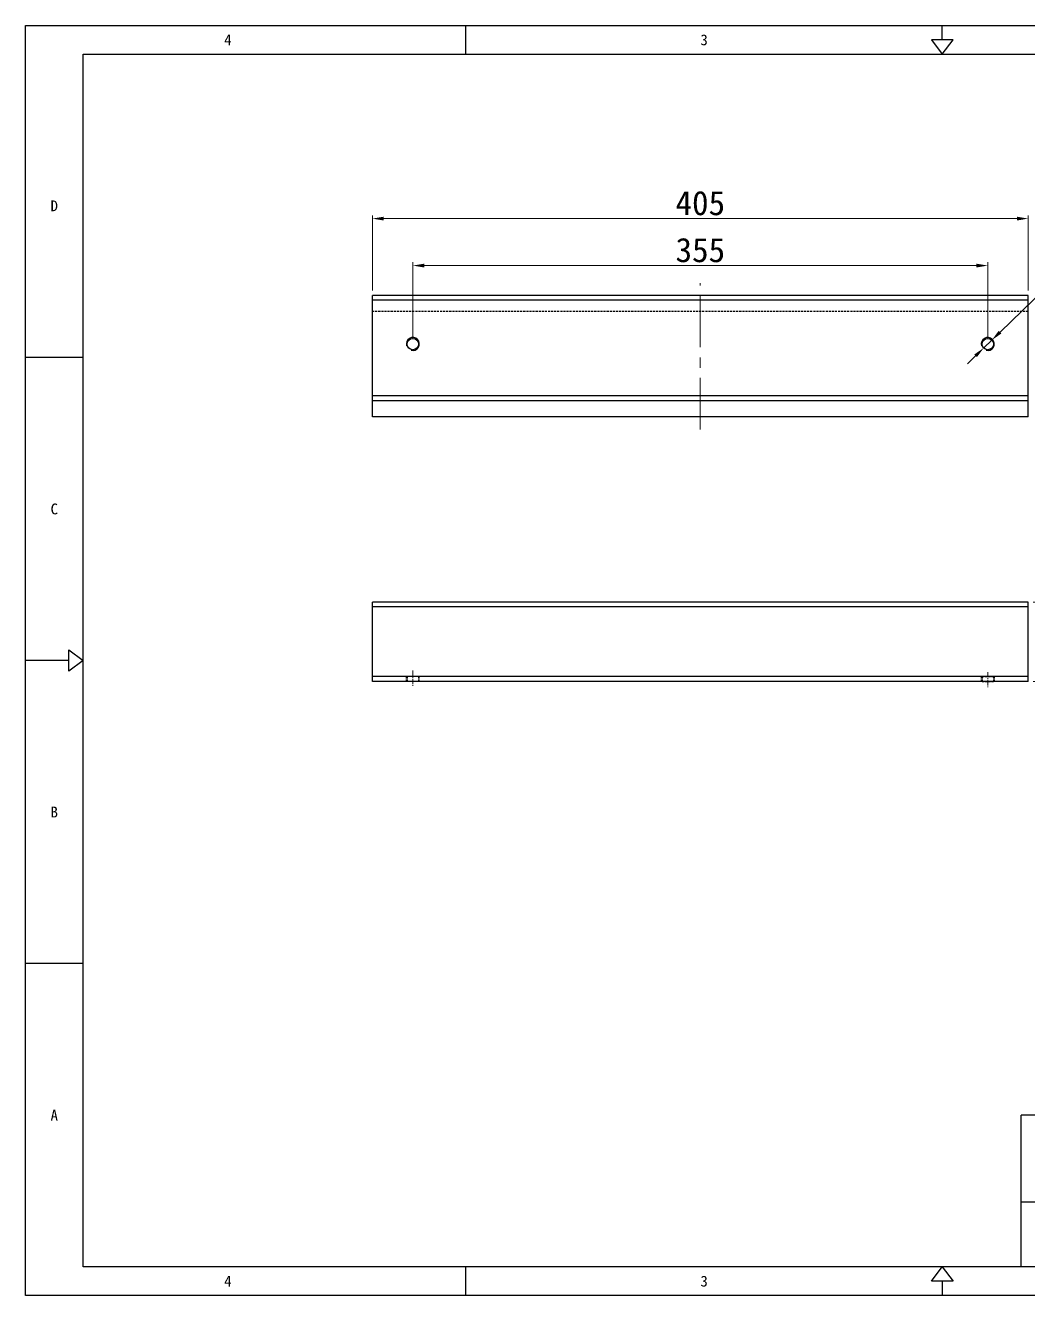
# Model space of a CAD drawing. Header units: millimetres. Extents: x 13106 to 40242, y 18888 to 28426.
# Drawn here: x 32845 to 33464, y 22568 to 23353 of the extents above; entities that cross this region are included whole.
import ezdxf
from ezdxf.enums import TextEntityAlignment as Align

# ---------------------------------------------------------------- set-up
doc = ezdxf.new("R2010")
doc.units = ezdxf.units.MM
doc.header["$PDSIZE"] = -1
doc.linetypes.add('CENTER', pattern=[50.8, 31.75, -6.35, 6.35, -6.35])
doc.linetypes.add('HIDDEN', pattern=[1.905, 1.27, -0.635])
for name, color, linetype in [('02___PRT_ALL_AXES', 7, 'Continuous'), ('DEFAULT_2', 8, 'HIDDEN'), ('print', 30, 'Continuous')]:
    doc.layers.add(name, color=color, linetype=linetype)
doc.layers.add('dim', color=2, linetype='Continuous', lineweight=9)
doc.styles.add('Dartop', font='')
doc.styles.get('Dartop').set_extended_font_data('FangSong_GB2312')
doc.dimstyles.new('3', dxfattribs={"dimtxt": 15, "dimasz": 7, "dimexe": 2, "dimexo": 3, "dimgap": 2, "dimtad": 1, "dimzin": 9, "dimdsep": 46, "dimtxsty": 'Standard', "dimcen": 1, "dimadec": 1, "dimazin": 2, "dimtfac": 0.5, "dimtmove": 0, "dimatfit": 3, "dimfxl": 0, "dimtolj": 1, "dimlwd": 9, "dimlwe": 9, "dimarcsym": 0})

# ---------------------------------------------------------------- blocks, each defined once
blk = doc.blocks.new('*D306')
at = {"layer": 'Defpoints', "color": 0, "lineweight": 9, "transparency": 16777216}
for p in [(33083.92, 23204.35), (33083.92, 23155.92), (33438.92, 23155.92)]:
    blk.add_point(p, dxfattribs=at)
at = {"layer": 'dim', "color": 0, "lineweight": 9, "transparency": 16777216}
for p, q in [((33083.92, 23158.92), (33083.92, 23206.35)), ((33431.92, 23204.35), (33090.92, 23204.35)), ((33438.92, 23158.92), (33438.92, 23206.35))]:
    blk.add_line(p, q, dxfattribs=at)
for points in [[(33090.92, 23205.52), (33090.92, 23203.18), (33083.92, 23204.35)], [(33431.92, 23205.52), (33431.92, 23203.18), (33438.92, 23204.35)]]:
    blk.add_solid(points, dxfattribs=at)
at = {"layer": 'dim', "color": 0, "lineweight": 9, "transparency": 16777216, "insert": (33261.42, 23213.85), "char_height": 15, "attachment_point": 5}
blk.add_mtext('\\A1;355', dxfattribs=at)
blk = doc.blocks.new('*D307')
at = {"layer": 'Defpoints', "color": 0, "lineweight": 9, "transparency": 16777216}
for p in [(33463.92, 23233.35), (33058.92, 23185.92), (33463.92, 23185.92)]:
    blk.add_point(p, dxfattribs=at)
at = {"layer": 'dim', "color": 0, "lineweight": 9, "transparency": 16777216}
for p, q in [((33058.92, 23188.92), (33058.92, 23235.35)), ((33463.92, 23188.92), (33463.92, 23235.35)), ((33065.92, 23233.35), (33456.92, 23233.35))]:
    blk.add_line(p, q, dxfattribs=at)
for points in [[(33065.92, 23234.52), (33065.92, 23232.18), (33058.92, 23233.35)], [(33456.92, 23234.52), (33456.92, 23232.18), (33463.92, 23233.35)]]:
    blk.add_solid(points, dxfattribs=at)
at = {"layer": 'dim', "color": 0, "lineweight": 9, "transparency": 16777216, "insert": (33261.42, 23242.85), "char_height": 15, "attachment_point": 5}
blk.add_mtext('\\A1;405', dxfattribs=at)
blk = doc.blocks.new('*D308')
at = {"layer": 'Defpoints', "color": 0, "lineweight": 9, "transparency": 16777216}
for p in [(33463.92, 22996.61), (33502.42, 22996.61), (33463.92, 22947.61)]:
    blk.add_point(p, dxfattribs=at)
at = {"layer": 'dim', "color": 0, "lineweight": 9, "transparency": 16777216}
for p, q in [((33466.92, 22996.61), (33504.42, 22996.61)), ((33502.42, 22954.61), (33502.42, 22989.61)), ((33466.92, 22947.61), (33504.42, 22947.61))]:
    blk.add_line(p, q, dxfattribs=at)
for points in [[(33501.26, 22989.61), (33503.59, 22989.61), (33502.42, 22996.61)], [(33501.26, 22954.61), (33503.59, 22954.61), (33502.42, 22947.61)]]:
    blk.add_solid(points, dxfattribs=at)
at = {"layer": 'dim', "color": 0, "lineweight": 9, "transparency": 16777216, "insert": (33492.92, 22972.11), "char_height": 15, "attachment_point": 5, "rotation": 90}
blk.add_mtext('\\A1;49', dxfattribs=at)
blk = doc.blocks.new('*D309')
at = {"layer": 'Defpoints', "color": 0, "lineweight": 9, "transparency": 16777216}
for p in [(33441.44, 23158.35), (33436.41, 23153.48)]:
    blk.add_point(p, dxfattribs=at)
at = {"layer": 'dim', "color": 0, "lineweight": 9, "transparency": 16777216}
for p, q in [((33588.61, 23300.78), (33446.47, 23163.22)), ((33436.41, 23153.48), (33441.44, 23158.35)), ((33431.38, 23148.61), (33426.35, 23143.75))]:
    blk.add_line(p, q, dxfattribs=at)
for points in [[(33445.66, 23164.06), (33447.28, 23162.38), (33441.44, 23158.35)], [(33430.57, 23149.45), (33432.19, 23147.77), (33436.41, 23153.48)]]:
    blk.add_solid(points, dxfattribs=at)
at = {"layer": 'dim', "color": 0, "lineweight": 9, "transparency": 16777216, "insert": (33527.11, 23257.73), "char_height": 15, "attachment_point": 5, "rotation": 44.06247}
blk.add_mtext('\\A1;2-M8{\\fSimSun|b0|i0|c134|p2;内侧加强}', dxfattribs=at)

msp = doc.modelspace()

# ---------------------------------------------------------------- linework, layer by layer
at = {"color": 0}
for p, q in [((33116.739, 23334.795), (33116.739, 23352.617)), ((33410.804, 23343.706), (33410.804, 23352.617)), ((32880.337, 22586.265), (32880.337, 23334.795)), ((32880.337, 23334.795), (33941.272, 23334.795)), ((32880.337, 23147.663), (32844.693, 23147.663)), ((32871.426, 22960.53), (32844.693, 22960.53)), ((32880.337, 22773.398), (32844.693, 22773.398)), ((33941.272, 22679.831), (33459.533, 22679.831)), ((33459.533, 22586.265), (33459.533, 22679.831)), ((33459.533, 22626.365), (33593.199, 22626.365)), ((33941.272, 22586.265), (32880.337, 22586.265)), ((33116.739, 22568.443), (33116.739, 22586.265)), ((33410.804, 22577.354), (33410.804, 22568.443))]:
    msp.add_line(p, q, dxfattribs=at)
at = {"color": 3, "linetype": 'Continuous'}
for p, q in [((33058.923, 23110.915), (33058.923, 23185.915)), ((33463.923, 23185.915), (33058.923, 23185.915)), ((33463.923, 23182.915), (33058.923, 23182.915)), ((33463.923, 23110.915), (33463.923, 23185.915)), ((33463.923, 23123.915), (33058.923, 23123.915)), ((33463.923, 23120.915), (33058.923, 23120.915)), ((33463.923, 23110.915), (33058.923, 23110.915)), ((33058.923, 22947.609), (33058.923, 22996.609)), ((33463.923, 22996.609), (33058.923, 22996.609)), ((33463.923, 22993.609), (33058.923, 22993.609)), ((33463.923, 22947.609), (33463.923, 22996.609)), ((33463.923, 22950.609), (33058.923, 22950.609)), ((33463.923, 22947.609), (33058.923, 22947.609))]:
    msp.add_line(p, q, dxfattribs=at)
at = {"color": 0}
for points in [[(33410.804, 23334.795), (33417.488, 23343.706), (33404.121, 23343.706), (33410.804, 23334.795)], [(32880.337, 22960.53), (32871.426, 22953.847), (32871.426, 22967.214), (32880.337, 22960.53)], [(33410.804, 22586.265), (33417.488, 22577.354), (33404.121, 22577.354), (33410.804, 22586.265)]]:
    msp.add_lwpolyline(points, close=True, dxfattribs=at)
at = {"color": 2, "linetype": 'Continuous'}
for centre in [(33083.923, 23155.915), (33438.923, 23155.915)]:
    msp.add_arc(centre, 4, 255, 195, dxfattribs=at)
at = {"layer": '02___PRT_ALL_AXES', "color": 8, "linetype": 'HIDDEN'}
for p, q in [((33080.423, 22950.609), (33080.423, 22947.609)), ((33087.423, 22950.609), (33080.423, 22950.609)), ((33087.423, 22947.609), (33080.423, 22947.609)), ((33087.423, 22950.609), (33087.423, 22947.609)), ((33435.423, 22950.609), (33442.423, 22950.609)), ((33435.423, 22950.609), (33435.423, 22947.609)), ((33435.423, 22947.609), (33442.423, 22947.609)), ((33442.423, 22950.609), (33442.423, 22947.609))]:
    msp.add_line(p, q, dxfattribs=at)
at = {"layer": '02___PRT_ALL_AXES', "color": 3, "linetype": 'Continuous'}
for centre in [(33083.923, 23155.915), (33438.923, 23155.915)]:
    msp.add_circle(centre, 3.5, dxfattribs=at)
at = {"layer": 'DEFAULT_2', "color": 8, "linetype": 'HIDDEN'}
for p, q in [((33463.923, 23175.915), (33058.923, 23175.915)), ((33079.923, 22947.609), (33079.923, 22950.609)), ((33087.923, 22947.609), (33087.923, 22950.609)), ((33434.923, 22950.609), (33434.923, 22947.609)), ((33442.923, 22950.609), (33442.923, 22947.609))]:
    msp.add_line(p, q, dxfattribs=at)
at = {"layer": 'dim', "linetype": 'CENTER', "lineweight": 9}
msp.add_line((33261.423, 23103.197), (33261.423, 23193.468), dxfattribs=at)
at = {"layer": 'dim', "linetype": 'CENTER', "lineweight": 9, "ltscale": 0.1}
for p, q in [((33083.923, 22954.295), (33083.923, 22944.904)), ((33438.923, 22953.405), (33438.923, 22944.079))]:
    msp.add_line(p, q, dxfattribs=at)
at = {"layer": 'print'}
msp.add_lwpolyline([(32844.693, 23352.617), (33976.916, 23352.617), (33976.916, 22568.443), (32844.693, 22568.443)], close=True, dxfattribs=at)

# ---------------------------------------------------------------- texts
at = {"color": 0, "style": 'Dartop'}
for s, p in [('4', (32969.706, 23343.706)), ('3', (33263.772, 23343.706)), ('D', (32862.515, 23241.229)), ('C', (32862.515, 23054.097)), ('B', (32862.515, 22866.964)), ('A', (32862.515, 22679.831)), ('4', (32969.706, 22577.354)), ('3', (33263.772, 22577.354))]:
    msp.add_text(s, height=6.683, dxfattribs=at).set_placement(p, align=Align.MIDDLE_CENTER)

# ---------------------------------------------------------------- dimensions: what is measured, and where the dimension line sits
at = {"layer": 'dim', "lineweight": 9}
dim = msp.add_diameter_dim_2p(p1=(33436.408, 23153.481), p2=(33441.438, 23158.349), text='2-M8{\\fSimSun|b0|i0|c134|p2;内侧加强}', dimstyle='3', dxfattribs=at)
dim.commit()
dim.dimension.update_dxf_attribs({"geometry": '*D309', "text_midpoint": (33535.342, 23249.23), "dimtype": 163})
for base, p1, p2, picture, middle in [((33463.923, 23233.349), (33058.923, 23185.915), (33463.923, 23185.915), '*D307', (33261.423, 23242.849)), ((33083.923, 23204.351), (33438.923, 23155.915), (33083.923, 23155.915), '*D306', (33261.423, 23213.851))]:
    dim = msp.add_linear_dim(base=base, p1=p1, p2=p2, dimstyle='3', dxfattribs=at)
    dim.commit()
    dim.dimension.update_dxf_attribs({"geometry": picture, "text_midpoint": middle})
dim = msp.add_linear_dim(base=(33502.424, 22996.609), p1=(33463.923, 22947.609), p2=(33463.923, 22996.609), angle=90, dimstyle='3', dxfattribs=at)
dim.commit()
dim.dimension.update_dxf_attribs({"geometry": '*D308', "text_midpoint": (33492.924, 22972.109)})

doc.saveas('drawing.dxf')
